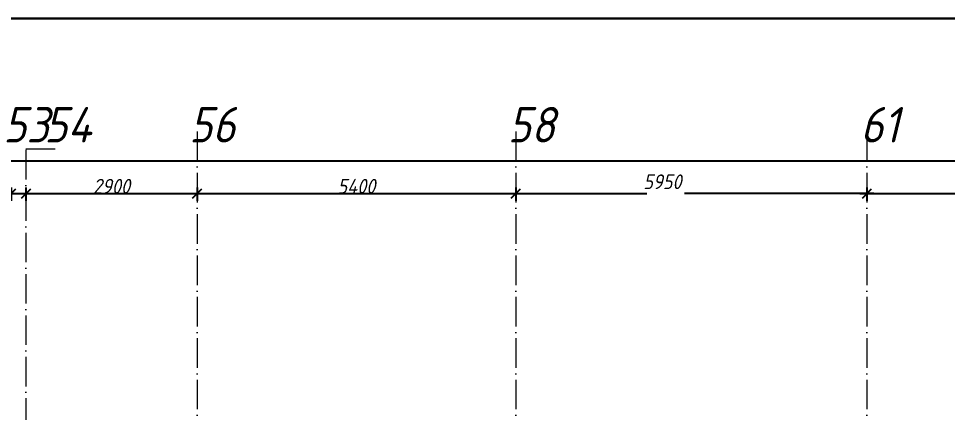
# Model space of a CAD drawing. Header units: millimetres. Extents: x -606178 to 312196, y -19338 to 632709.
# Drawn here: x -65990 to -50249, y 537933 to 544597 of the extents above; entities that cross this region are included whole.
import ezdxf

# ---------------------------------------------------------------- set-up
doc = ezdxf.new("R2010")
doc.units = ezdxf.units.MM
doc.linetypes.add('50_200_ШТРИХ_1Т_ш5_п1_п1_', pattern=[700, 500, -100, 0, -100])
for name, color, linetype, lineweight in [('A-____-____-DIMS', 7, 'Continuous', 9), ('S-GRID-____-IDEN', 7, 'Continuous', 9), ('S-GRID-____-OTLN', 7, 'Continuous', 9), ('S-GRID-____-OTLN-1', 7, '50_200_ШТРИХ_1Т_ш5_п1_п1_', 9), ('Текстовые примечания', 7, 'Continuous', 9)]:
    doc.layers.add(name, color=color, linetype=linetype, lineweight=lineweight)
doc.styles.add('ISOCPEUR_I_9', font='isocpeui.ttf', dxfattribs={"width": 0.9, "height": 250})
doc.dimstyles.new('ISO-2_5_0_9К_БОЛЬШОЙ_ОСИ', dxfattribs={"dimscale": 304.8, "dimtxt": 248.995294, "dimasz": 0.492126, "dimexe": 0.393701, "dimexo": 0, "dimgap": 0, "dimtad": 1, "dimdec": 0, "dimzin": 0, "dimdsep": 46, "dimtxsty": 'ISOCPEUR_I_9', "dimblk1": 'OBLIQUE', "dimblk2": 'OBLIQUE', "dimsah": 1, "dimcen": 0.09, "dimdle": 0.393701, "dimazin": 0, "dimtfac": 1, "dimtdec": 4, "dimtix": 1, "dimtmove": 0, "dimatfit": 3, "dimfxl": 1, "dimtvp": 1, "dimtolj": 1, "dimtzin": 0, "dimarcsym": 2})
doc.dimstyles.new('ISO-2_5_0_9К_БОЛЬШОЙ_ОСИ_1', dxfattribs={"dimscale": 304.8, "dimtxt": 248.995294, "dimasz": 0.492126, "dimexe": 0.393701, "dimexo": 0, "dimgap": 0, "dimtad": 1, "dimdec": 0, "dimzin": 0, "dimdsep": 46, "dimtxsty": 'ISOCPEUR_I_9', "dimblk1": 'OBLIQUE', "dimblk2": 'OBLIQUE', "dimsah": 1, "dimcen": 0.09, "dimdle": 0.393701, "dimazin": 0, "dimtfac": 1, "dimtdec": 4, "dimtix": 1, "dimtmove": 1, "dimatfit": 3, "dimfxl": 1, "dimtvp": 1, "dimtolj": 1, "dimtzin": 0, "dimarcsym": 2})
doc.dimstyles.new('ISO-2_5_0_9К_БОЛЬШОЙ_ОСИ_2', dxfattribs={"dimscale": 304.8, "dimtxt": 248.995294, "dimasz": 0.492126, "dimexe": 0.393701, "dimexo": 0, "dimgap": 0, "dimtad": 1, "dimdec": 0, "dimzin": 0, "dimdsep": 46, "dimtxsty": 'ISOCPEUR_I_9', "dimblk1": 'OBLIQUE', "dimblk2": 'OBLIQUE', "dimsah": 1, "dimcen": 0.09, "dimdle": 0.393701, "dimazin": 0, "dimtfac": 1, "dimtdec": 4, "dimtix": 1, "dimtmove": 2, "dimatfit": 3, "dimfxl": 1, "dimtvp": 1, "dimtolj": 1, "dimtzin": 0, "dimarcsym": 2})

# ---------------------------------------------------------------- blocks, each defined once
blk = doc.blocks.new('_Oblique')
at = {"color": 0, "linetype": 'ByBlock', "lineweight": -2}
blk.add_line((-0.5, -0.5), (0.5, 0.5), dxfattribs=at)
blk = doc.blocks.new('*D5311')
at = {"layer": 'A-____-____-DIMS', "color": 0, "lineweight": -2, "transparency": 16777216}
for p, q in [((-66115, 541741), (-66115, 541515)), ((-65865, 541741), (-65865, 541515)), ((-66235, 541635), (-65745, 541635))]:
    blk.add_line(p, q, dxfattribs=at)
at = {"layer": 'Defpoints', "color": 0, "transparency": 16777216}
for p in [(-66115, 541741), (-65865, 541741), (-65865, 541635)]:
    blk.add_point(p, dxfattribs=at)
at = {"layer": 'A-____-____-DIMS', "color": 0, "lineweight": -2, "transparency": 16777216, "xscale": 150, "yscale": 150, "zscale": 150, "rotation": 180}
blk.add_blockref('_Oblique', (-66115, 541635), dxfattribs=at)
at = {"layer": 'A-____-____-DIMS', "color": 0, "lineweight": -2, "transparency": 16777216, "xscale": 150, "yscale": 150, "zscale": 150}
blk.add_blockref('_Oblique', (-65865, 541635), dxfattribs=at)
at = {"layer": 'A-____-____-DIMS', "color": 0, "transparency": 16777216, "insert": (-66691, 542128), "char_height": 250, "width": 568.86, "attachment_point": 1, "line_spacing_factor": 1.149209, "style": 'ISOCPEUR_I_9'}
blk.add_mtext('\\A1;250', dxfattribs=at)
blk = doc.blocks.new('*D5312')
at = {"layer": 'A-____-____-DIMS', "color": 0, "lineweight": -2, "transparency": 16777216}
for p, q in [((-65865, 541741), (-65865, 541515)), ((-62965, 541741), (-62965, 541515)), ((-65985, 541635), (-62845, 541635))]:
    blk.add_line(p, q, dxfattribs=at)
at = {"layer": 'Defpoints', "color": 0, "transparency": 16777216}
for p in [(-65865, 541741), (-62965, 541741), (-62965, 541635)]:
    blk.add_point(p, dxfattribs=at)
at = {"layer": 'A-____-____-DIMS', "color": 0, "lineweight": -2, "transparency": 16777216, "xscale": 150, "yscale": 150, "zscale": 150, "rotation": 180}
blk.add_blockref('_Oblique', (-65865, 541635), dxfattribs=at)
at = {"layer": 'A-____-____-DIMS', "color": 0, "lineweight": -2, "transparency": 16777216, "xscale": 150, "yscale": 150, "zscale": 150}
blk.add_blockref('_Oblique', (-62965, 541635), dxfattribs=at)
at = {"layer": 'A-____-____-DIMS', "color": 0, "transparency": 16777216, "insert": (-64415, 541760), "char_height": 250, "width": 758.48, "attachment_point": 5, "style": 'ISOCPEUR_I_9'}
blk.add_mtext('\\A1;2900', dxfattribs=at)
blk = doc.blocks.new('*D5313')
at = {"layer": 'A-____-____-DIMS', "color": 0, "lineweight": -2, "transparency": 16777216}
for p, q in [((-62965, 541741), (-62965, 541515)), ((-57565, 541741), (-57565, 541515)), ((-63085, 541635), (-57445, 541635))]:
    blk.add_line(p, q, dxfattribs=at)
at = {"layer": 'Defpoints', "color": 0, "transparency": 16777216}
for p in [(-62965, 541741), (-57565, 541741), (-57565, 541635)]:
    blk.add_point(p, dxfattribs=at)
at = {"layer": 'A-____-____-DIMS', "color": 0, "lineweight": -2, "transparency": 16777216, "xscale": 150, "yscale": 150, "zscale": 150, "rotation": 180}
blk.add_blockref('_Oblique', (-62965, 541635), dxfattribs=at)
at = {"layer": 'A-____-____-DIMS', "color": 0, "lineweight": -2, "transparency": 16777216, "xscale": 150, "yscale": 150, "zscale": 150}
blk.add_blockref('_Oblique', (-57565, 541635), dxfattribs=at)
at = {"layer": 'A-____-____-DIMS', "color": 0, "transparency": 16777216, "insert": (-60265, 541760), "char_height": 250, "width": 781.46, "attachment_point": 5, "style": 'ISOCPEUR_I_9'}
blk.add_mtext('\\A1;5400', dxfattribs=at)
blk = doc.blocks.new('*D5314')
at = {"layer": 'A-____-____-DIMS', "color": 0, "lineweight": -2, "transparency": 16777216}
for p, q in [((-57565, 541741), (-57565, 541515)), ((-51615, 541741), (-51615, 541515)), ((-57685, 541635), (-55345, 541635)), ((-51495, 541635), (-54704, 541635))]:
    blk.add_line(p, q, dxfattribs=at)
at = {"layer": 'Defpoints', "color": 0, "transparency": 16777216}
for p in [(-57565, 541741), (-51615, 541741), (-51615, 541635)]:
    blk.add_point(p, dxfattribs=at)
at = {"layer": 'A-____-____-DIMS', "color": 0, "lineweight": -2, "transparency": 16777216, "xscale": 150, "yscale": 150, "zscale": 150, "rotation": 180}
blk.add_blockref('_Oblique', (-57565, 541635), dxfattribs=at)
at = {"layer": 'A-____-____-DIMS', "color": 0, "lineweight": -2, "transparency": 16777216, "xscale": 150, "yscale": 150, "zscale": 150}
blk.add_blockref('_Oblique', (-51615, 541635), dxfattribs=at)
at = {"layer": 'A-____-____-DIMS', "color": 0, "transparency": 16777216, "insert": (-55403, 541961), "char_height": 250, "width": 758.48, "attachment_point": 1, "line_spacing_factor": 1.149209, "style": 'ISOCPEUR_I_9'}
blk.add_mtext('\\A1;5950', dxfattribs=at)
blk = doc.blocks.new('*D5315')
at = {"layer": 'A-____-____-DIMS', "color": 0, "lineweight": -2, "transparency": 16777216}
for p, q in [((-51615, 541741), (-51615, 541515)), ((-47365, 541741), (-47365, 541515)), ((-51735, 541635), (-47245, 541635))]:
    blk.add_line(p, q, dxfattribs=at)
at = {"layer": 'Defpoints', "color": 0, "transparency": 16777216}
for p in [(-51615, 541741), (-47365, 541741), (-47365, 541635)]:
    blk.add_point(p, dxfattribs=at)
at = {"layer": 'A-____-____-DIMS', "color": 0, "lineweight": -2, "transparency": 16777216, "xscale": 150, "yscale": 150, "zscale": 150, "rotation": 180}
blk.add_blockref('_Oblique', (-51615, 541635), dxfattribs=at)
at = {"layer": 'A-____-____-DIMS', "color": 0, "lineweight": -2, "transparency": 16777216, "xscale": 150, "yscale": 150, "zscale": 150}
blk.add_blockref('_Oblique', (-47365, 541635), dxfattribs=at)
at = {"layer": 'A-____-____-DIMS', "color": 0, "transparency": 16777216, "insert": (-49490, 541760), "char_height": 250, "width": 781.46, "attachment_point": 5, "style": 'ISOCPEUR_I_9'}
blk.add_mtext('\\A1;4250', dxfattribs=at)
blk = doc.blocks.new('*D5318')
at = {"layer": 'A-____-____-DIMS', "color": 0, "lineweight": -2, "transparency": 16777216}
for p, q in [((-143065, 542293), (-143065, 542067)), ((-39565, 542293), (-39565, 542067)), ((-143185, 542187), (-91832, 542187)), ((-39445, 542187), (-90953, 542187))]:
    blk.add_line(p, q, dxfattribs=at)
at = {"layer": 'Defpoints', "color": 0, "transparency": 16777216}
for p in [(-143065, 542293), (-39565, 542293), (-39565, 542187)]:
    blk.add_point(p, dxfattribs=at)
at = {"layer": 'A-____-____-DIMS', "color": 0, "lineweight": -2, "transparency": 16777216, "xscale": 150, "yscale": 150, "zscale": 150, "rotation": 180}
blk.add_blockref('_Oblique', (-143065, 542187), dxfattribs=at)
at = {"layer": 'A-____-____-DIMS', "color": 0, "lineweight": -2, "transparency": 16777216, "xscale": 150, "yscale": 150, "zscale": 150}
blk.add_blockref('_Oblique', (-39565, 542187), dxfattribs=at)
at = {"layer": 'A-____-____-DIMS', "color": 0, "transparency": 16777216, "insert": (-91932, 542514), "char_height": 250, "width": 1080.26, "attachment_point": 1, "line_spacing_factor": 1.149209, "style": 'ISOCPEUR_I_9'}
blk.add_mtext('\\A1;103500', dxfattribs=at)

msp = doc.modelspace()

# ---------------------------------------------------------------- linework, layer by layer
at = {"layer": 'S-GRID-____-OTLN'}
msp.add_line((-65864.891, 542392.264), (-65372.0134, 542392.264), dxfattribs=at)
at = {"layer": 'S-GRID-____-OTLN-1'}
for p, q in [((-62964.891, 542687.1106), (-62964.891, 491375.8881)), ((-57564.891, 542687.1106), (-57564.891, 491375.8881)), ((-51614.891, 542687.1106), (-51614.891, 491375.8881)), ((-65864.891, 542374.2366), (-65864.891, 491625.2377))]:
    msp.add_line(p, q, dxfattribs=at)
at = {"layer": 'Текстовые примечания', "color": 1, "lineweight": 30}
msp.add_lwpolyline([(-19349.125, 544596.983), (-401724.6123, 544596.983)], dxfattribs=at)

# ---------------------------------------------------------------- texts
at = {"layer": 'S-GRID-____-IDEN', "char_height": 600, "attachment_point": 1, "style": 'ISOCPEUR_I_9'}
for s, insert, width in [('53', (-66249.2626, 543101.0442), 404.0505), ('54', (-65554.9991, 543101.0442), 425.696062), ('56', (-63099.2626, 543101.0442), 404.0505), ('58', (-57699.2626, 543101.0442), 404.0505), ('61', (-51725.4126, 543101.0442), 346.329)]:
    msp.add_mtext(s, dxfattribs=dict(at, insert=insert, width=width))

# ---------------------------------------------------------------- dimensions: what is measured, and where the dimension line sits
at = {"layer": 'A-____-____-DIMS'}
for base, p1, p2, dimstyle, override, picture, middle in [((-39564.891, 542186.9277), (-143064.891, 542292.9937), (-39564.891, 542292.9937), 'ISO-2_5_0_9К_БОЛЬШОЙ_ОСИ_2', {"dimpost": '<>', "dimfxl": 103500}, '*D5318', (-91392.0407, 542346.875)), ((-65864.891, 541634.7084), (-66114.891, 541740.7745), (-65864.891, 541740.7745), 'ISO-2_5_0_9К_БОЛЬШОЙ_ОСИ_1', {"dimpost": '<>', "dimfxl": 250}, '*D5311', (-66406.5185, 541794.6557)), ((-51614.891, 541634.7084), (-57564.891, 541740.7745), (-51614.891, 541740.7745), 'ISO-2_5_0_9К_БОЛЬШОЙ_ОСИ_2', {"dimpost": '<>', "dimfxl": 5950}, '*D5314', (-55024.0612, 541794.6557))]:
    dim = msp.add_linear_dim(base=base, p1=p1, p2=p2, dimstyle=dimstyle, override=override, dxfattribs=at)
    dim.commit()
    dim.dimension.update_dxf_attribs({"geometry": picture, "text_midpoint": middle, "dimtype": 160})
for base, p1, p2, override, picture, middle in [((-62964.891, 541634.7084), (-65864.891, 541740.7745), (-62964.891, 541740.7745), {"dimpost": '<>', "dimfxl": 2900}, '*D5312', (-64414.891, 541759.7084)), ((-57564.891, 541634.7084), (-62964.891, 541740.7745), (-57564.891, 541740.7745), {"dimpost": '<>', "dimfxl": 5400}, '*D5313', (-60264.891, 541759.7084)), ((-47364.891, 541634.7084), (-51614.891, 541740.7745), (-47364.891, 541740.7745), {"dimpost": '<>', "dimfxl": 4250}, '*D5315', (-49489.891, 541759.7084))]:
    dim = msp.add_linear_dim(base=base, p1=p1, p2=p2, dimstyle='ISO-2_5_0_9К_БОЛЬШОЙ_ОСИ', override=override, dxfattribs=at)
    dim.commit()
    dim.dimension.update_dxf_attribs({"geometry": picture, "text_midpoint": middle})

doc.saveas('drawing.dxf')
